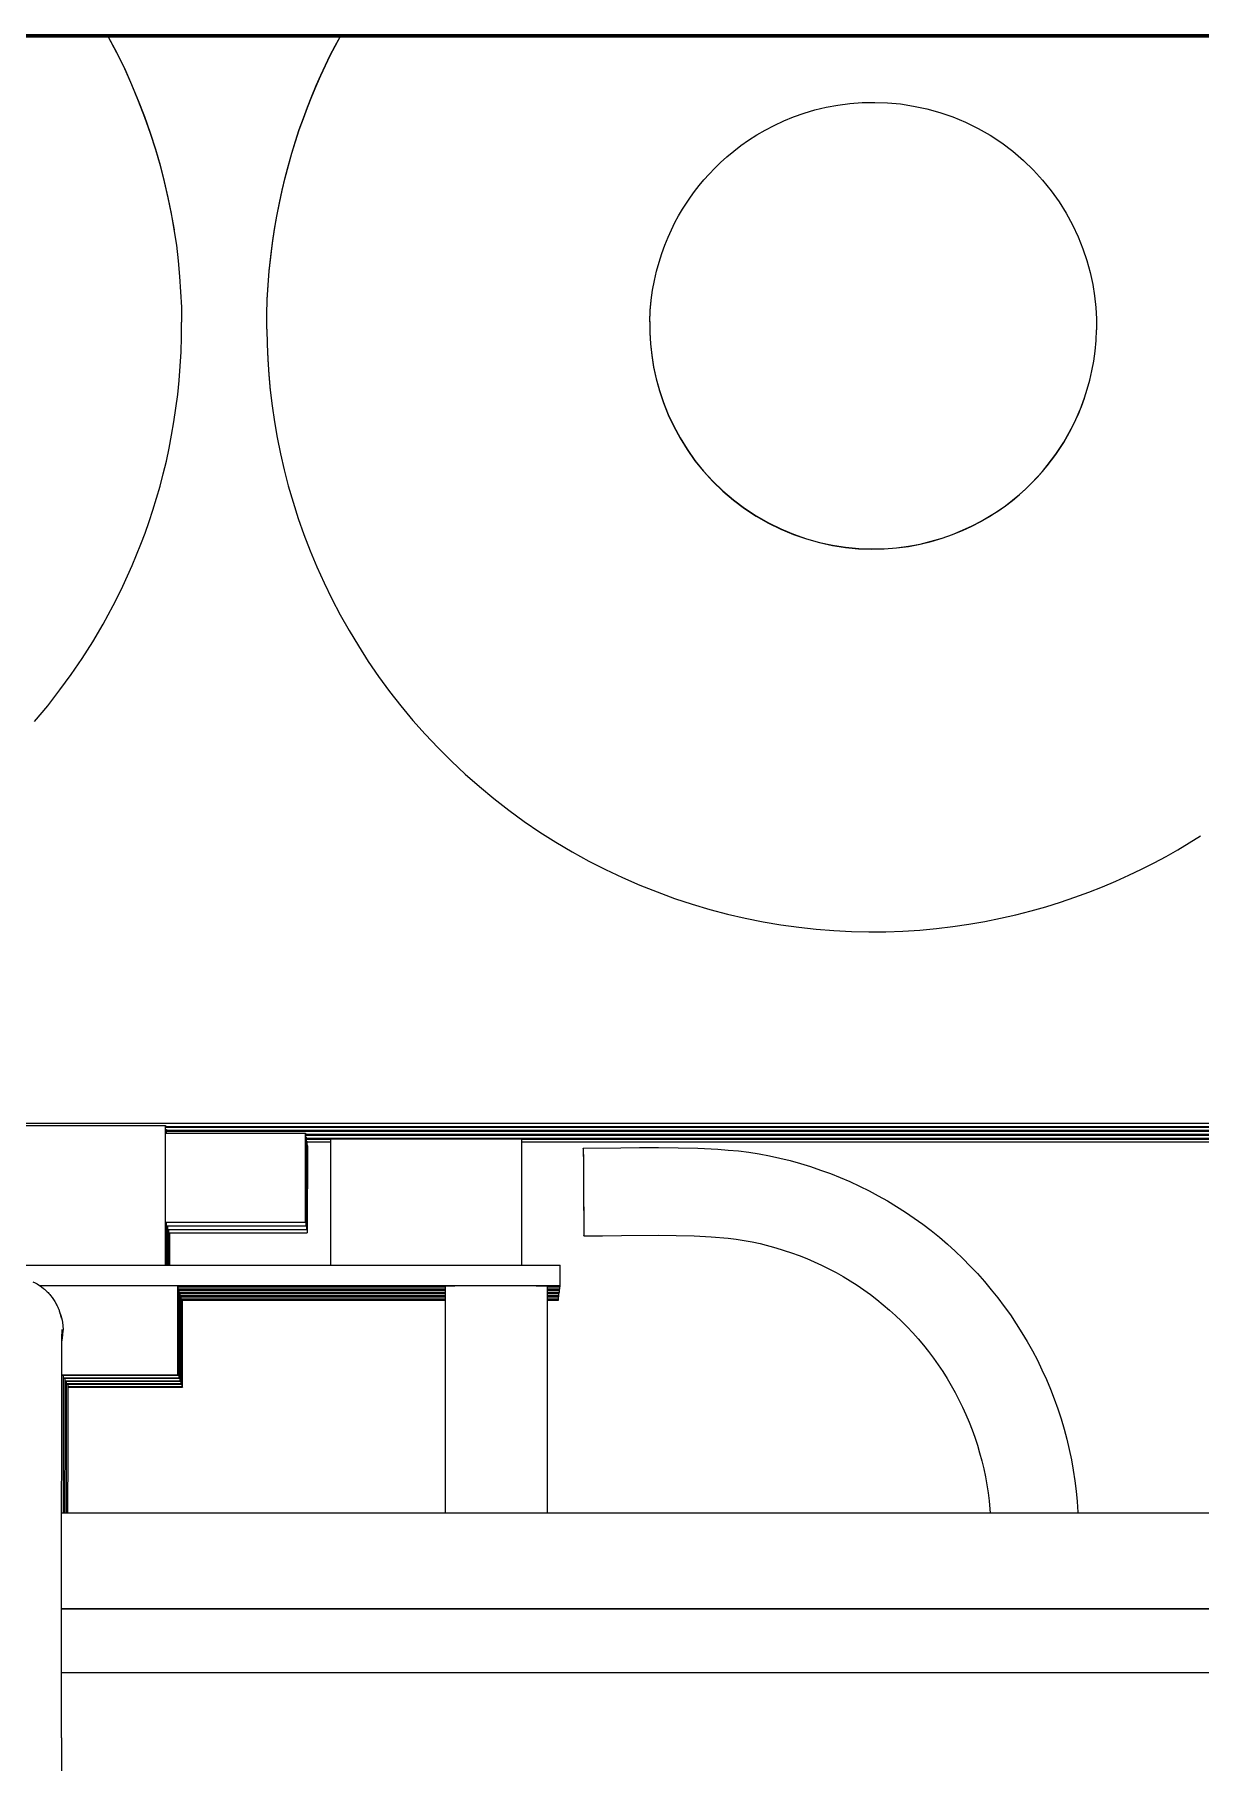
# Model space of a CAD drawing. Header units: millimetres. Extents: x -253 to 258, y -315 to 312.
# Drawn here: x -33.5 to 58.7, y 29.8 to 166.4 of the extents above; entities that cross this region are included whole.
import ezdxf

# ---------------------------------------------------------------- set-up
doc = ezdxf.new("R2010")
doc.units = ezdxf.units.MM
doc.layers.add('VISIBLE', color=7, linetype='Continuous')

msp = doc.modelspace()

# ---------------------------------------------------------------- linework, layer by layer
at = {"layer": 'VISIBLE'}
for p, q in [((-232.5, 166.39), (232.5, 166.39)), ((-212.2, 166.33), (212.2, 166.33)), ((-212.15, 166.28), (212.15, 166.28)), ((-212.07, 166.22), (212.07, 166.22)), ((-27.67, 166.22), (-27.66, 166.21)), ((-27.66, 166.22), (-27.01, 164.99)), ((-27.66, 166.21), (-27.01, 164.96)), ((-10.11, 164.75), (-9.72, 165.51)), ((-10.11, 164.72), (-9.72, 165.48)), ((-9.72, 165.48), (-9.32, 166.22)), ((-9.72, 165.51), (-9.33, 166.22)), ((-27.01, 164.99), (-26.39, 163.72)), ((-27.01, 164.96), (-26.39, 163.7)), ((-10.86, 163.17), (-10.49, 163.97)), ((-10.86, 163.14), (-10.49, 163.94)), ((-10.49, 163.97), (-10.11, 164.75)), ((-10.49, 163.94), (-10.11, 164.72)), ((-26.39, 163.72), (-25.82, 162.45)), ((-26.39, 163.7), (-25.82, 162.43)), ((-11.22, 162.35), (-10.86, 163.17)), ((-11.22, 162.32), (-10.86, 163.14)), ((-25.82, 162.45), (-25.29, 161.18)), ((-25.82, 162.43), (-25.29, 161.15)), ((-11.91, 160.65), (-11.57, 161.51)), ((-11.91, 160.63), (-11.57, 161.48)), ((-11.57, 161.51), (-11.22, 162.35)), ((-11.57, 161.48), (-11.22, 162.32)), ((-25.29, 161.18), (-24.8, 159.9)), ((-25.29, 161.15), (-24.8, 159.87)), ((-24.8, 159.9), (-24.35, 158.62)), ((-24.8, 159.87), (-24.35, 158.59)), ((-12.24, 159.77), (-11.91, 160.65)), ((-12.24, 159.75), (-11.91, 160.63)), ((25.73, 159.56), (26.51, 159.88)), ((26.51, 159.88), (27.34, 160.17)), ((27.34, 160.17), (28.19, 160.43)), ((28.19, 160.43), (29.08, 160.64)), ((29.08, 160.64), (30, 160.81)), ((30, 160.81), (30.95, 160.94)), ((30.95, 160.94), (31.93, 161.01)), ((31.93, 161.01), (32.92, 161.03)), ((32.92, 161.03), (33.93, 161)), ((33.93, 161), (34.96, 160.9)), ((34.96, 160.9), (35.99, 160.74)), ((34.96, 160.9), (35.99, 160.74)), ((35.99, 160.74), (37.03, 160.52)), ((35.99, 160.74), (37.03, 160.52)), ((37.03, 160.52), (38.06, 160.23)), ((38.06, 160.23), (39.08, 159.88)), ((39.08, 159.88), (40.09, 159.46)), ((-24.35, 158.62), (-23.94, 157.33)), ((-24.35, 158.59), (-23.94, 157.31)), ((-12.86, 157.96), (-12.56, 158.88)), ((-12.86, 157.94), (-12.56, 158.85)), ((-12.56, 158.88), (-12.24, 159.77)), ((-12.56, 158.85), (-12.24, 159.75)), ((23.59, 158.45), (24.26, 158.84)), ((24.26, 158.84), (24.98, 159.21)), ((24.98, 159.21), (25.73, 159.56)), ((40.09, 159.46), (41.08, 158.97)), ((41.08, 158.97), (42.03, 158.43)), ((-23.94, 157.33), (-23.57, 156.05)), ((-23.94, 157.31), (-23.56, 156.03)), ((-13.15, 157.02), (-12.86, 157.96)), ((-13.15, 157), (-12.86, 157.94)), ((21.24, 156.73), (21.77, 157.17)), ((21.77, 157.17), (22.34, 157.61)), ((22.34, 157.61), (22.95, 158.04)), ((22.95, 158.04), (23.59, 158.45)), ((42.03, 158.43), (42.95, 157.82)), ((42.95, 157.82), (43.83, 157.16)), ((43.83, 157.16), (44.67, 156.44)), ((-23.57, 156.05), (-23.24, 154.78)), ((-23.56, 156.03), (-23.23, 154.75)), ((-13.68, 155.09), (-13.42, 156.07)), ((-13.68, 155.07), (-13.42, 156.04)), ((-13.42, 156.07), (-13.15, 157.02)), ((-13.42, 156.04), (-13.15, 157)), ((19.83, 155.36), (20.27, 155.82)), ((20.27, 155.82), (20.74, 156.28)), ((20.74, 156.28), (21.24, 156.73)), ((44.67, 156.44), (45.46, 155.68)), ((-23.24, 154.78), (-22.94, 153.5)), ((-23.23, 154.75), (-22.94, 153.48)), ((-13.92, 154.09), (-13.68, 155.09)), ((-13.92, 154.07), (-13.68, 155.07)), ((18.68, 153.99), (19.04, 154.45)), ((19.04, 154.45), (19.42, 154.91)), ((19.42, 154.91), (19.83, 155.36)), ((45.46, 155.68), (46.19, 154.87)), ((46.19, 154.87), (46.87, 154.03)), ((46.19, 154.87), (46.87, 154.03)), ((-22.94, 153.5), (-22.69, 152.24)), ((-22.94, 153.48), (-22.68, 152.21)), ((-22.94, 153.48), (-22.68, 152.21)), ((-14.34, 152.04), (-14.14, 153.08)), ((-14.34, 152.02), (-14.14, 153.06)), ((-14.14, 153.08), (-13.92, 154.09)), ((-14.14, 153.06), (-13.92, 154.07)), ((17.73, 152.59), (18.04, 153.07)), ((18.04, 153.07), (18.35, 153.54)), ((18.35, 153.54), (18.68, 153.99)), ((46.87, 154.03), (47.49, 153.16)), ((47.49, 153.16), (48.05, 152.26)), ((-22.69, 152.24), (-22.47, 150.98)), ((-22.68, 152.21), (-22.46, 150.96)), ((-14.53, 150.99), (-14.34, 152.04)), ((-14.52, 150.97), (-14.34, 152.02)), ((17.13, 151.53), (17.42, 152.07)), ((17.42, 152.07), (17.73, 152.59)), ((48.05, 152.26), (48.55, 151.34)), ((-22.47, 150.98), (-22.28, 149.73)), ((-14.69, 149.92), (-14.53, 150.99)), ((-14.68, 149.89), (-14.52, 150.97)), ((16.32, 149.74), (16.58, 150.37)), ((16.58, 150.37), (16.85, 150.96)), ((16.85, 150.96), (17.13, 151.53)), ((48.55, 151.34), (48.99, 150.41)), ((48.99, 150.41), (49.37, 149.46)), ((-22.28, 149.73), (-22.13, 148.49)), ((-14.82, 148.83), (-14.69, 149.92)), ((-14.82, 148.8), (-14.68, 149.89)), ((15.87, 148.4), (16.08, 149.09)), ((16.08, 149.09), (16.32, 149.74)), ((49.37, 149.46), (49.68, 148.52)), ((-22.13, 148.49), (-22.02, 147.26)), ((-15.03, 146.59), (-14.94, 147.72)), ((-15.02, 146.57), (-14.94, 147.69)), ((-14.94, 147.72), (-14.82, 148.83)), ((-14.94, 147.69), (-14.82, 148.8)), ((15.5, 146.95), (15.67, 147.69)), ((15.67, 147.69), (15.87, 148.4)), ((49.68, 148.52), (49.94, 147.58)), ((49.94, 147.58), (50.15, 146.64)), ((-22.02, 147.26), (-21.94, 146.04)), ((-15.09, 145.45), (-15.03, 146.59)), ((-15.09, 145.42), (-15.02, 146.57)), ((15.25, 145.38), (15.36, 146.18)), ((15.36, 146.18), (15.5, 146.95)), ((50.15, 146.64), (50.29, 145.72)), ((-21.94, 146.04), (-21.88, 144.83)), ((-21.88, 144.83), (-21.86, 143.64)), ((-15.13, 144.29), (-15.09, 145.45)), ((-15.12, 144.26), (-15.09, 145.42)), ((15.17, 144.56), (15.25, 145.38)), ((15.17, 144.54), (15.25, 145.36)), ((15.25, 145.36), (15.25, 145.38)), ((50.29, 145.72), (50.39, 144.81)), ((50.39, 144.81), (50.44, 143.91)), ((-21.87, 142.47), (-21.86, 143.64)), ((-15.13, 143.11), (-15.13, 144.29)), ((-15.13, 143.09), (-15.12, 144.26)), ((15.14, 143.71), (15.17, 144.56)), ((15.14, 143.69), (15.17, 144.54)), ((15.14, 143.71), (15.14, 142.84)), ((15.14, 143.69), (15.14, 142.82)), ((50.44, 143.91), (50.45, 143.04)), ((-21.91, 141.31), (-21.87, 142.47)), ((-15.13, 143.11), (-15.11, 141.92)), ((-15.13, 143.09), (-15.11, 141.9)), ((15.14, 142.84), (15.19, 141.95)), ((15.14, 142.82), (15.19, 141.93)), ((50.34, 141.37), (50.41, 142.19)), ((50.41, 142.19), (50.45, 143.04)), ((-21.97, 140.16), (-21.91, 141.31)), ((-15.11, 141.92), (-15.06, 140.72)), ((-15.11, 141.9), (-15.06, 140.69)), ((-15.06, 140.72), (-14.98, 139.5)), ((15.19, 141.95), (15.29, 141.04)), ((15.19, 141.93), (15.29, 141.02)), ((15.29, 141.04), (15.44, 140.11)), ((15.29, 141.02), (15.44, 140.09)), ((50.23, 140.57), (50.34, 141.37)), ((-22.06, 139.04), (-21.97, 140.16)), ((-15.06, 140.69), (-14.98, 139.48)), ((-14.98, 139.5), (-14.86, 138.27)), ((-14.98, 139.48), (-14.86, 138.26)), ((15.44, 140.11), (15.64, 139.18)), ((15.44, 140.09), (15.64, 139.16)), ((49.91, 139.06), (50.08, 139.8)), ((50.08, 139.8), (50.23, 140.57)), ((-22.17, 137.93), (-22.06, 139.04)), ((-14.86, 138.27), (-14.71, 137.03)), ((15.64, 139.18), (15.9, 138.24)), ((15.64, 139.16), (15.9, 138.21)), ((15.9, 138.24), (16.22, 137.29)), ((15.9, 138.21), (16.21, 137.27)), ((49.5, 137.67), (49.72, 138.35)), ((49.72, 138.35), (49.91, 139.06)), ((-22.47, 135.77), (-22.31, 136.84)), ((-22.31, 136.84), (-22.17, 137.93)), ((-14.71, 137.03), (-14.53, 135.78)), ((16.21, 137.27), (16.59, 136.33)), ((16.22, 137.29), (16.59, 136.35)), ((49, 136.37), (49.26, 136.99)), ((49.01, 136.39), (49.26, 137.01)), ((49.26, 137.01), (49.5, 137.67)), ((49.26, 136.99), (49.49, 137.65)), ((49.49, 137.65), (49.5, 137.67)), ((-22.65, 134.71), (-22.47, 135.77)), ((-14.53, 135.78), (-14.31, 134.52)), ((16.59, 136.35), (17.03, 135.42)), ((16.59, 136.33), (17.03, 135.4)), ((17.03, 135.42), (17.53, 134.5)), ((17.03, 135.4), (17.53, 134.48)), ((48.45, 135.22), (48.74, 135.79)), ((48.45, 135.2), (48.73, 135.77)), ((48.73, 135.77), (49, 136.37)), ((48.74, 135.79), (49.01, 136.39)), ((-22.85, 133.68), (-22.65, 134.71)), ((-14.31, 134.52), (-14.05, 133.25)), ((-14.31, 134.52), (-14.05, 133.25)), ((17.53, 134.5), (18.09, 133.6)), ((17.53, 134.48), (18.09, 133.58)), ((47.54, 133.66), (47.85, 134.15)), ((47.55, 133.68), (47.86, 134.17)), ((47.85, 134.15), (48.15, 134.66)), ((47.86, 134.17), (48.16, 134.68)), ((48.15, 134.66), (48.45, 135.2)), ((48.16, 134.68), (48.45, 135.22)), ((-23.31, 131.67), (-23.07, 132.66)), ((-23.07, 132.66), (-22.85, 133.68)), ((-14.05, 133.25), (-13.76, 131.98)), ((18.09, 133.6), (18.71, 132.72)), ((18.09, 133.58), (18.71, 132.7)), ((18.71, 132.72), (19.39, 131.88)), ((18.71, 132.7), (19.39, 131.86)), ((46.54, 132.29), (46.9, 132.74)), ((46.55, 132.31), (46.9, 132.76)), ((46.9, 132.76), (47.23, 133.22)), ((46.9, 132.74), (47.23, 133.2)), ((47.23, 133.22), (47.55, 133.68)), ((47.23, 133.2), (47.54, 133.66)), ((-23.57, 130.69), (-23.31, 131.67)), ((-13.76, 131.98), (-13.43, 130.7)), ((-13.76, 131.98), (-13.43, 130.7)), ((19.39, 131.88), (20.12, 131.08)), ((19.39, 131.86), (20.12, 131.06)), ((45.31, 130.91), (45.75, 131.37)), ((45.32, 130.93), (45.76, 131.39)), ((45.75, 131.37), (46.16, 131.83)), ((45.76, 131.39), (46.17, 131.85)), ((46.16, 131.83), (46.54, 132.29)), ((46.17, 131.85), (46.55, 132.31)), ((-23.84, 129.73), (-23.57, 130.69)), ((-13.43, 130.7), (-13.06, 129.42)), ((20.12, 131.08), (20.91, 130.31)), ((20.12, 131.06), (20.91, 130.29)), ((20.91, 130.31), (21.75, 129.6)), ((20.91, 130.29), (21.75, 129.58)), ((43.8, 129.56), (44.34, 130.01)), ((43.81, 129.58), (44.35, 130.02)), ((44.34, 130.01), (44.84, 130.46)), ((44.35, 130.02), (44.85, 130.48)), ((44.84, 130.46), (45.31, 130.91)), ((44.85, 130.48), (45.32, 130.93)), ((-24.44, 127.88), (-24.13, 128.8)), ((-24.13, 128.8), (-23.84, 129.73)), ((-13.06, 129.42), (-12.65, 128.14)), ((-13.06, 129.42), (-12.65, 128.14)), ((21.75, 129.6), (22.63, 128.94)), ((21.75, 129.58), (22.63, 128.92)), ((22.63, 128.94), (23.55, 128.33)), ((22.63, 128.92), (23.55, 128.31)), ((41.99, 128.29), (42.63, 128.7)), ((42, 128.31), (42.64, 128.72)), ((42.63, 128.7), (43.24, 129.12)), ((42.64, 128.72), (43.24, 129.14)), ((43.24, 129.14), (43.81, 129.58)), ((43.24, 129.12), (43.8, 129.56)), ((-24.75, 126.98), (-24.44, 127.88)), ((-12.65, 128.14), (-12.2, 126.86)), ((-12.65, 128.14), (-12.2, 126.86)), ((23.55, 128.33), (24.51, 127.78)), ((23.55, 128.31), (24.51, 127.76)), ((24.51, 127.78), (25.49, 127.3)), ((24.51, 127.76), (25.49, 127.28)), ((25.49, 127.3), (26.5, 126.88)), ((25.49, 127.28), (26.5, 126.86)), ((39.07, 126.87), (39.86, 127.2)), ((39.07, 126.86), (39.85, 127.18)), ((39.85, 127.18), (40.6, 127.52)), ((39.86, 127.2), (40.61, 127.54)), ((40.6, 127.52), (41.31, 127.9)), ((40.61, 127.54), (41.32, 127.92)), ((41.31, 127.9), (41.99, 128.29)), ((41.32, 127.92), (42, 128.31)), ((-25.42, 125.25), (-25.08, 126.1)), ((-25.08, 126.1), (-24.75, 126.98)), ((-12.2, 126.86), (-11.71, 125.58)), ((-12.2, 126.86), (-11.71, 125.58)), ((26.5, 126.88), (27.52, 126.53)), ((26.5, 126.86), (27.52, 126.51)), ((27.52, 126.53), (28.55, 126.24)), ((27.52, 126.51), (28.55, 126.22)), ((28.55, 126.24), (29.59, 126.01)), ((28.55, 126.22), (29.59, 125.99)), ((29.59, 126.01), (30.62, 125.85)), ((29.59, 125.99), (30.62, 125.83)), ((30.62, 125.85), (31.65, 125.76)), ((30.62, 125.83), (31.64, 125.74)), ((31.64, 125.74), (32.66, 125.7)), ((31.65, 125.76), (32.66, 125.72)), ((32.66, 125.72), (33.66, 125.74)), ((32.66, 125.7), (33.65, 125.72)), ((33.65, 125.72), (34.63, 125.8)), ((33.66, 125.74), (34.63, 125.82)), ((34.63, 125.82), (35.58, 125.94)), ((34.63, 125.8), (35.58, 125.92)), ((35.58, 125.94), (36.5, 126.11)), ((35.58, 125.92), (36.5, 126.1)), ((36.5, 126.11), (37.39, 126.33)), ((36.5, 126.1), (37.39, 126.31)), ((37.39, 126.33), (38.25, 126.58)), ((37.39, 126.31), (38.24, 126.57)), ((38.24, 126.57), (39.07, 126.86)), ((38.25, 126.58), (39.07, 126.87)), ((-26.14, 123.59), (-25.78, 124.41)), ((-25.78, 124.41), (-25.42, 125.25)), ((-11.71, 125.58), (-11.17, 124.3)), ((-26.51, 122.79), (-26.14, 123.59)), ((-11.17, 124.3), (-10.6, 123.03)), ((-10.6, 123.03), (-9.99, 121.77)), ((-27.28, 121.25), (-26.89, 122.01)), ((-26.89, 122.01), (-26.51, 122.79)), ((-9.99, 121.77), (-9.33, 120.52)), ((-28.07, 119.78), (-27.28, 121.25)), ((-9.33, 120.52), (-8.63, 119.27)), ((-28.89, 118.38), (-28.07, 119.78)), ((-8.63, 119.27), (-7.89, 118.05)), ((-29.73, 117.06), (-28.89, 118.38)), ((-7.89, 118.05), (-7.11, 116.83)), ((-30.59, 115.8), (-29.73, 117.06)), ((-7.11, 116.83), (-6.29, 115.64)), ((-31.49, 114.57), (-30.59, 115.8)), ((-6.29, 115.64), (-5.43, 114.46)), ((-32.45, 113.33), (-31.49, 114.57)), ((-5.43, 114.46), (-4.53, 113.31)), ((-33.49, 112.09), (-32.45, 113.33)), ((-4.53, 113.31), (-3.59, 112.17)), ((-3.59, 112.17), (-2.61, 111.07)), ((-2.61, 111.07), (-1.59, 109.99)), ((-1.59, 109.99), (-0.54, 108.94)), ((-0.54, 108.94), (0.55, 107.92)), ((0.55, 107.92), (1.67, 106.93)), ((1.67, 106.93), (2.82, 105.98)), ((2.82, 105.98), (4, 105.06)), ((4, 105.06), (5.21, 104.18)), ((5.21, 104.18), (6.45, 103.34)), ((6.45, 103.34), (7.72, 102.53)), ((7.72, 102.53), (9, 101.77)), ((56.87, 101.94), (57.78, 102.48)), ((57.78, 102.48), (58.66, 103.03)), ((9, 101.77), (10.31, 101.05)), ((54.99, 100.9), (55.94, 101.41)), ((55.94, 101.41), (56.87, 101.94)), ((10.31, 101.05), (11.64, 100.37)), ((11.64, 100.37), (12.98, 99.74)), ((12.98, 99.74), (14.34, 99.14)), ((12.98, 99.74), (14.34, 99.14)), ((51.97, 99.45), (53, 99.92)), ((53, 99.92), (54.01, 100.4)), ((54.01, 100.4), (54.99, 100.9)), ((14.34, 99.14), (15.71, 98.6)), ((15.71, 98.6), (17.09, 98.09)), ((48.73, 98.18), (49.84, 98.58)), ((49.84, 98.58), (50.92, 99.01)), ((50.92, 99.01), (51.97, 99.45)), ((17.09, 98.09), (18.49, 97.64)), ((18.49, 97.64), (19.88, 97.22)), ((19.88, 97.22), (21.29, 96.85)), ((44.08, 96.8), (45.28, 97.11)), ((45.28, 97.11), (46.45, 97.44)), ((46.45, 97.44), (47.6, 97.8)), ((47.6, 97.8), (48.73, 98.18)), ((21.29, 96.85), (22.69, 96.53)), ((22.69, 96.53), (24.1, 96.25)), ((24.1, 96.25), (25.5, 96.01)), ((25.5, 96.01), (26.91, 95.81)), ((26.91, 95.81), (28.3, 95.66)), ((26.91, 95.81), (28.3, 95.66)), ((28.3, 95.66), (29.69, 95.55)), ((28.3, 95.66), (29.69, 95.55)), ((36.47, 95.59), (37.79, 95.71)), ((37.79, 95.71), (39.09, 95.87)), ((37.79, 95.71), (39.09, 95.87)), ((39.09, 95.87), (40.36, 96.05)), ((40.36, 96.05), (41.62, 96.27)), ((40.36, 96.05), (41.62, 96.27)), ((41.62, 96.27), (42.86, 96.52)), ((42.86, 96.52), (44.08, 96.8)), ((29.69, 95.55), (31.07, 95.48)), ((31.07, 95.48), (32.44, 95.45)), ((31.07, 95.48), (32.44, 95.45)), ((32.44, 95.45), (33.8, 95.46)), ((33.8, 95.46), (35.14, 95.51)), ((35.14, 95.51), (36.47, 95.59)), ((-121.08, 80.32), (193.73, 80.32)), ((-112.74, 80.13), (-23.15, 80.13)), ((-23.15, 69.09), (-23.15, 80.13)), ((-23.15, 80.13), (-23.14, 80.09)), ((-23.14, 69.09), (-23.14, 80.09)), ((-23.14, 80.07), (173.01, 80.07)), ((-23.14, 80), (173.01, 80)), ((-23.14, 79.81), (-23.06, 79.81)), ((-23.14, 79.53), (-20.76, 79.53)), ((-23.06, 79.53), (-23.06, 79.81)), ((-23.06, 79.81), (-23.05, 79.78)), ((-23.05, 79.53), (-23.05, 79.78)), ((-23.05, 79.76), (172.34, 79.76)), ((-23.05, 79.69), (172.34, 79.69)), ((-20.76, 79.53), (-12.07, 79.53)), ((-12.07, 79.53), (-12.07, 79.51)), ((-12.07, 79.51), (-12.07, 79.53)), ((-12.07, 79.51), (-12.06, 79.46)), ((-12.07, 79.47), (-12.07, 79.51)), ((-12.07, 79.38), (-12.07, 79.47)), ((-12.07, 79.27), (-12.07, 79.38)), ((-12.07, 79.12), (-12.07, 79.27)), ((-12.06, 79.46), (-12.06, 79.37)), ((-12.06, 79.45), (171.67, 79.45)), ((-12.06, 79.38), (171.67, 79.38)), ((-12.06, 79.37), (-12.06, 79.26)), ((-12.06, 79.26), (-12.06, 79.11)), ((-12.07, 78.94), (-12.07, 79.12)), ((-12.07, 78.74), (-12.07, 78.94)), ((-12.07, 78.51), (-12.07, 78.74)), ((-12.07, 78.25), (-12.07, 78.51)), ((-12.07, 77.98), (-12.07, 78.25)), ((-12.07, 77.68), (-12.07, 77.98)), ((-12.06, 79.22), (-12.02, 79.22)), ((-12.06, 79.11), (-12.06, 78.93)), ((-12.06, 78.93), (-12.06, 78.72)), ((-12.06, 78.72), (-12.06, 78.49)), ((-12.06, 78.49), (-12.06, 78.23)), ((-12.06, 78.23), (-12.06, 77.95)), ((-12.06, 77.95), (-12.06, 77.66)), ((-12.02, 79.22), (-12.02, 79.2)), ((-12.02, 79.2), (-12.02, 79.22)), ((-12.02, 79.2), (-12.02, 79.15)), ((-12.02, 79.16), (-12.02, 79.2)), ((-12.02, 79.07), (-12.02, 79.16)), ((-12.02, 79.15), (-12.02, 79.07)), ((-12.02, 79.14), (171.01, 79.14)), ((-12.02, 79.07), (-12.02, 78.95)), ((-12.02, 78.96), (-12.02, 79.07)), ((-12.02, 79.07), (-10.06, 79.07)), ((-12.02, 78.81), (-12.02, 78.96)), ((-12.02, 78.95), (-12.02, 78.8)), ((-12.02, 78.91), (-11.97, 78.91)), ((-12.02, 78.64), (-12.02, 78.81)), ((-12.02, 78.8), (-12.02, 78.62)), ((-12.02, 78.43), (-12.02, 78.64)), ((-12.02, 78.62), (-12.02, 78.42)), ((-12.02, 78.2), (-12.02, 78.43)), ((-12.02, 78.42), (-12.02, 78.18)), ((-12.02, 77.95), (-12.02, 78.2)), ((-12.02, 78.18), (-12.02, 77.93)), ((-12.02, 77.67), (-12.02, 77.95)), ((-12.02, 77.93), (-12.02, 77.65)), ((-11.97, 78.91), (-11.97, 78.89)), ((-11.97, 78.9), (-11.97, 78.91)), ((-11.97, 78.85), (-11.97, 78.9)), ((-11.97, 78.89), (-11.97, 78.84)), ((-11.97, 78.77), (-11.97, 78.85)), ((-11.97, 78.84), (-11.97, 78.76)), ((-11.97, 78.84), (-10.06, 78.84)), ((-11.97, 78.65), (-11.97, 78.77)), ((-11.97, 78.76), (-11.97, 78.64)), ((-11.97, 78.51), (-11.97, 78.65)), ((-11.97, 78.64), (-11.97, 78.49)), ((-11.97, 78.61), (-11.93, 78.61)), ((-11.97, 78.33), (-11.97, 78.51)), ((-11.97, 78.49), (-11.97, 78.32)), ((-11.97, 78.13), (-11.97, 78.33)), ((-11.97, 78.32), (-11.97, 78.11)), ((-11.97, 77.9), (-11.97, 78.13)), ((-11.97, 78.11), (-11.97, 77.88)), ((-11.97, 77.65), (-11.97, 77.9)), ((-11.97, 77.88), (-11.97, 77.63)), ((-11.93, 78.61), (-11.93, 78.59)), ((-11.93, 78.59), (-11.93, 78.61)), ((-11.93, 78.59), (-11.92, 78.54)), ((-11.93, 78.54), (-11.93, 78.59)), ((-11.93, 78.46), (-11.93, 78.54)), ((-11.93, 78.35), (-11.93, 78.46)), ((-11.93, 78.2), (-11.93, 78.35)), ((-11.93, 78.03), (-11.93, 78.2)), ((-11.93, 77.83), (-11.93, 78.03)), ((-11.92, 78.54), (-11.92, 78.45)), ((-11.92, 78.45), (-11.92, 78.34)), ((-11.92, 78.34), (-11.92, 78.19)), ((-11.92, 78.19), (-11.92, 78.01)), ((-11.92, 78.01), (-11.92, 77.81)), ((-10.06, 69.09), (-10.06, 79.08)), ((-10.06, 79.08), (5.03, 79.08)), ((5.03, 69.09), (5.03, 79.08)), ((5.03, 79.07), (171.01, 79.07)), ((5.03, 78.84), (170.35, 78.84)), ((9.88, 78.35), (12.84, 78.37)), ((9.88, 78.33), (9.88, 78.35)), ((9.88, 78.35), (9.88, 78.34)), ((9.88, 78.34), (9.88, 78.29)), ((9.88, 78.33), (9.88, 78.28)), ((9.88, 78.29), (9.88, 78.21)), ((9.88, 78.28), (9.88, 78.2)), ((9.88, 78.21), (9.88, 78.09)), ((9.88, 78.2), (9.88, 78.08)), ((9.88, 78.09), (9.88, 77.95)), ((9.88, 78.08), (9.88, 77.94)), ((9.88, 77.95), (9.89, 77.77)), ((9.88, 77.94), (9.88, 77.76)), ((12.84, 78.37), (14.33, 78.39)), ((14.33, 78.39), (15.84, 78.39)), ((15.84, 78.39), (17.37, 78.38)), ((17.37, 78.38), (18.93, 78.34)), ((18.93, 78.34), (20.52, 78.26)), ((20.52, 78.26), (21.33, 78.2)), ((21.33, 78.2), (22.14, 78.13)), ((22.14, 78.13), (22.96, 78.03)), ((22.96, 78.03), (23.78, 77.9)), ((23.78, 77.9), (24.61, 77.74)), ((-12.07, 77.37), (-12.07, 77.68)), ((-12.07, 77.05), (-12.07, 77.37)), ((-12.07, 76.71), (-12.07, 77.05)), ((-12.07, 76.37), (-12.07, 76.71)), ((-12.06, 77.66), (-12.06, 77.35)), ((-12.06, 77.35), (-12.06, 77.02)), ((-12.06, 77.02), (-12.06, 76.68)), ((-12.06, 76.68), (-12.06, 76.34)), ((-12.02, 77.38), (-12.02, 77.67)), ((-12.02, 77.65), (-12.02, 77.36)), ((-12.02, 77.07), (-12.02, 77.38)), ((-12.02, 77.36), (-12.02, 77.04)), ((-12.02, 76.75), (-12.02, 77.07)), ((-12.02, 77.04), (-12.02, 76.72)), ((-12.02, 76.41), (-12.02, 76.75)), ((-12.02, 76.72), (-12.02, 76.39)), ((-11.97, 77.37), (-11.97, 77.65)), ((-11.97, 77.63), (-11.97, 77.35)), ((-11.97, 77.08), (-11.97, 77.37)), ((-11.97, 77.35), (-11.97, 77.06)), ((-11.97, 76.77), (-11.97, 77.08)), ((-11.97, 77.06), (-11.97, 76.74)), ((-11.97, 76.45), (-11.97, 76.77)), ((-11.97, 76.74), (-11.97, 76.42)), ((-11.93, 77.6), (-11.93, 77.83)), ((-11.93, 77.35), (-11.93, 77.6)), ((-11.93, 77.07), (-11.93, 77.35)), ((-11.93, 76.78), (-11.93, 77.07)), ((-11.93, 76.47), (-11.93, 76.78)), ((-11.92, 77.81), (-11.92, 77.58)), ((-11.92, 77.58), (-11.92, 77.33)), ((-11.92, 77.33), (-11.92, 77.05)), ((-11.92, 77.05), (-11.92, 76.76)), ((-11.92, 77.05), (-11.92, 76.76)), ((-11.92, 76.76), (-11.92, 76.45)), ((9.88, 77.76), (9.89, 77.56)), ((9.89, 77.77), (9.89, 77.57)), ((9.89, 77.57), (9.89, 77.35)), ((9.89, 77.56), (9.89, 77.33)), ((9.89, 77.35), (9.89, 77.09)), ((9.89, 77.33), (9.89, 77.07)), ((9.89, 77.09), (9.89, 76.82)), ((9.89, 77.07), (9.89, 76.8)), ((9.89, 76.82), (9.9, 76.53)), ((9.89, 76.8), (9.89, 76.51)), ((9.89, 76.51), (9.89, 76.2)), ((9.9, 76.53), (9.9, 76.22)), ((24.61, 77.74), (25.43, 77.56)), ((25.43, 77.56), (26.24, 77.36)), ((26.24, 77.36), (27.05, 77.14)), ((27.05, 77.14), (27.85, 76.89)), ((27.85, 76.89), (28.64, 76.62)), ((28.64, 76.62), (29.42, 76.34)), ((-12.07, 76.02), (-12.07, 76.37)), ((-12.07, 76.02), (-12.07, 75.68)), ((-12.07, 75.68), (-12.07, 75.34)), ((-12.07, 75.34), (-12.07, 75)), ((-12.06, 76.34), (-12.06, 76)), ((-12.06, 75.65), (-12.06, 76)), ((-12.06, 75.31), (-12.06, 75.65)), ((-12.06, 74.98), (-12.06, 75.31)), ((-12.02, 76.07), (-12.02, 76.41)), ((-12.02, 76.39), (-12.02, 76.05)), ((-12.02, 75.73), (-12.02, 76.07)), ((-12.02, 76.05), (-12.02, 75.7)), ((-12.02, 75.73), (-12.02, 75.38)), ((-12.02, 75.36), (-12.02, 75.7)), ((-12.02, 75.38), (-12.02, 75.04)), ((-12.02, 75.02), (-12.02, 75.36)), ((-11.97, 76.12), (-11.97, 76.45)), ((-11.97, 76.42), (-11.97, 76.09)), ((-11.97, 75.78), (-11.97, 76.12)), ((-11.97, 76.09), (-11.97, 75.75)), ((-11.97, 75.43), (-11.97, 75.78)), ((-11.97, 75.75), (-11.97, 75.41)), ((-11.97, 75.43), (-11.97, 75.09)), ((-11.97, 75.07), (-11.97, 75.41)), ((-11.93, 76.15), (-11.93, 76.47)), ((-11.93, 75.82), (-11.93, 76.15)), ((-11.93, 75.48), (-11.93, 75.82)), ((-11.93, 75.14), (-11.93, 75.48)), ((-11.93, 75.14), (-11.93, 74.8)), ((-11.92, 76.45), (-11.92, 76.13)), ((-11.92, 76.13), (-11.92, 75.8)), ((-11.92, 75.8), (-11.92, 75.46)), ((-11.92, 75.46), (-11.92, 75.12)), ((9.89, 76.2), (9.9, 75.88)), ((9.9, 76.22), (9.9, 75.9)), ((9.9, 75.9), (9.9, 75.57)), ((9.9, 75.88), (9.9, 75.55)), ((9.9, 75.57), (9.9, 75.24)), ((9.9, 75.55), (9.9, 75.21)), ((9.9, 75.24), (9.91, 74.9)), ((9.9, 75.21), (9.9, 74.87)), ((29.42, 76.34), (30.19, 76.03)), ((30.19, 76.03), (30.96, 75.7)), ((30.96, 75.7), (31.72, 75.35)), ((31.72, 75.35), (32.47, 74.98)), ((-12.07, 75), (-12.07, 74.68)), ((-12.07, 74.68), (-12.07, 74.36)), ((-12.07, 74.36), (-12.07, 74.07)), ((-12.07, 74.07), (-12.07, 73.79)), ((-12.07, 73.79), (-12.07, 73.53)), ((-12.06, 74.65), (-12.06, 74.98)), ((-12.06, 74.34), (-12.06, 74.65)), ((-12.06, 74.05), (-12.06, 74.34)), ((-12.06, 73.77), (-12.06, 74.05)), ((-12.06, 73.51), (-12.06, 73.77)), ((-12.02, 75.04), (-12.02, 74.71)), ((-12.02, 74.68), (-12.02, 75.02)), ((-12.02, 74.71), (-12.02, 74.39)), ((-12.02, 74.36), (-12.02, 74.68)), ((-12.02, 74.39), (-12.02, 74.07)), ((-12.02, 74.05), (-12.02, 74.36)), ((-12.02, 74.07), (-12.02, 73.78)), ((-12.02, 73.76), (-12.02, 74.05)), ((-12.02, 73.78), (-12.02, 73.5)), ((-11.97, 75.09), (-11.97, 74.75)), ((-11.97, 74.73), (-11.97, 75.07)), ((-11.97, 74.75), (-11.97, 74.42)), ((-11.97, 74.4), (-11.97, 74.73)), ((-11.97, 74.42), (-11.97, 74.1)), ((-11.97, 74.07), (-11.97, 74.4)), ((-11.97, 74.1), (-11.97, 73.79)), ((-11.97, 73.76), (-11.97, 74.07)), ((-11.97, 73.79), (-11.97, 73.49)), ((-11.93, 74.8), (-11.93, 74.46)), ((-11.93, 74.46), (-11.93, 74.13)), ((-11.93, 74.13), (-11.93, 73.81)), ((-11.93, 73.81), (-11.93, 73.5)), ((-11.92, 74.78), (-11.92, 75.12)), ((-11.92, 74.44), (-11.92, 74.78)), ((-11.92, 74.11), (-11.92, 74.44)), ((-11.92, 73.79), (-11.92, 74.11)), ((-11.92, 73.48), (-11.92, 73.79)), ((9.9, 74.87), (9.91, 74.53)), ((9.91, 74.9), (9.91, 74.56)), ((9.91, 74.56), (9.91, 74.22)), ((9.91, 74.53), (9.91, 74.2)), ((9.91, 74.22), (9.91, 73.89)), ((9.91, 74.2), (9.91, 73.87)), ((9.91, 73.89), (9.92, 73.57)), ((9.91, 73.87), (9.91, 73.55)), ((32.47, 74.98), (33.2, 74.59)), ((33.2, 74.59), (33.93, 74.18)), ((33.93, 74.18), (34.64, 73.74)), ((-23.14, 72.49), (-20.76, 72.49)), ((-23.06, 69.09), (-23.06, 72.49)), ((-23.05, 69.09), (-23.05, 72.49)), ((-20.76, 72.49), (-12.07, 72.49)), ((-12.07, 73.53), (-12.07, 73.3)), ((-12.07, 73.3), (-12.07, 73.09)), ((-12.07, 73.09), (-12.07, 72.91)), ((-12.07, 72.91), (-12.07, 72.76)), ((-12.07, 72.76), (-12.07, 72.65)), ((-12.07, 72.65), (-12.07, 72.56)), ((-12.07, 72.56), (-12.07, 72.51)), ((-12.07, 72.51), (-12.06, 72.56)), ((-12.07, 72.51), (-12.07, 72.49)), ((-12.07, 72.49), (-12.07, 72.51)), ((-12.06, 73.28), (-12.06, 73.51)), ((-12.06, 73.08), (-12.06, 73.28)), ((-12.06, 72.9), (-12.06, 73.08)), ((-12.06, 72.76), (-12.06, 72.9)), ((-12.06, 72.64), (-12.06, 72.76)), ((-12.06, 72.56), (-12.06, 72.64)), ((-12.02, 73.48), (-12.02, 73.76)), ((-12.02, 73.5), (-12.02, 73.25)), ((-12.02, 73.23), (-12.02, 73.48)), ((-12.02, 73.25), (-12.02, 73.01)), ((-12.02, 73), (-12.02, 73.23)), ((-12.02, 73.01), (-12.02, 72.81)), ((-12.02, 72.79), (-12.02, 73)), ((-12.02, 72.81), (-12.02, 72.63)), ((-12.02, 72.62), (-12.02, 72.79)), ((-12.02, 72.63), (-12.02, 72.48)), ((-12.02, 72.47), (-12.02, 72.62)), ((-12.02, 72.48), (-12.02, 72.36)), ((-12.02, 72.36), (-12.02, 72.47)), ((-11.97, 73.47), (-11.97, 73.76)), ((-11.97, 73.49), (-11.97, 73.22)), ((-11.97, 73.2), (-11.97, 73.47)), ((-11.97, 73.22), (-11.97, 72.96)), ((-11.97, 72.94), (-11.97, 73.2)), ((-11.97, 72.96), (-11.97, 72.73)), ((-11.97, 72.71), (-11.97, 72.94)), ((-11.97, 72.73), (-11.97, 72.53)), ((-11.97, 72.51), (-11.97, 72.71)), ((-11.97, 72.53), (-11.97, 72.35)), ((-11.97, 72.34), (-11.97, 72.51)), ((-11.93, 73.5), (-11.93, 73.21)), ((-11.93, 73.21), (-11.93, 72.93)), ((-11.93, 72.93), (-11.93, 72.68)), ((-11.93, 72.68), (-11.93, 72.45)), ((-11.93, 72.45), (-11.93, 72.24)), ((-11.92, 73.19), (-11.92, 73.48)), ((-11.92, 72.91), (-11.92, 73.19)), ((-11.92, 72.66), (-11.92, 72.91)), ((-11.92, 72.43), (-11.92, 72.66)), ((-11.92, 72.23), (-11.92, 72.43)), ((9.91, 73.55), (9.92, 73.24)), ((9.92, 73.57), (9.92, 73.26)), ((9.92, 73.26), (9.92, 72.97)), ((9.92, 73.24), (9.92, 72.95)), ((9.92, 72.97), (9.92, 72.7)), ((9.92, 72.95), (9.92, 72.68)), ((9.92, 72.7), (9.92, 72.44)), ((9.92, 72.68), (9.92, 72.42)), ((9.92, 72.44), (9.93, 72.21)), ((9.92, 72.42), (9.92, 72.2)), ((34.64, 73.74), (35.35, 73.29)), ((35.35, 73.29), (36.04, 72.82)), ((36.04, 72.82), (36.71, 72.34)), ((-23.05, 72.21), (-20.68, 72.21)), ((-22.97, 69.09), (-22.97, 72.21)), ((-22.96, 69.09), (-22.96, 72.21)), ((-22.96, 71.93), (-21.35, 71.93)), ((-22.88, 69.09), (-22.88, 71.93)), ((-22.87, 69.09), (-22.87, 71.93)), ((-22.87, 71.65), (-20.7, 71.65)), ((-22.79, 69.09), (-22.79, 71.65)), ((-22.79, 69.09), (-22.79, 71.65)), ((-21.35, 71.93), (-11.97, 71.93)), ((-20.7, 71.65), (-11.93, 71.65)), ((-20.68, 72.21), (-12.02, 72.21)), ((-12.02, 72.36), (-12.02, 72.28)), ((-12.02, 72.27), (-12.02, 72.36)), ((-12.02, 72.28), (-12.02, 72.23)), ((-12.02, 72.23), (-12.02, 72.27)), ((-12.02, 72.23), (-12.02, 72.21)), ((-12.02, 72.21), (-12.02, 72.23)), ((-11.97, 72.35), (-11.97, 72.2)), ((-11.97, 72.19), (-11.97, 72.34)), ((-11.97, 72.2), (-11.97, 72.08)), ((-11.97, 72.08), (-11.97, 72.19)), ((-11.97, 72.08), (-11.97, 72)), ((-11.97, 71.99), (-11.97, 72.08)), ((-11.97, 72), (-11.97, 71.95)), ((-11.97, 71.95), (-11.97, 71.99)), ((-11.97, 71.95), (-11.97, 71.93)), ((-11.97, 71.93), (-11.97, 71.95)), ((-11.97, 71.93), (-11.97, 71.95)), ((-11.93, 72.24), (-11.93, 72.07)), ((-11.93, 72.07), (-11.93, 71.92)), ((-11.93, 71.92), (-11.93, 71.8)), ((-11.93, 71.8), (-11.93, 71.72)), ((-11.93, 71.72), (-11.93, 71.67)), ((-11.93, 71.67), (-11.92, 71.72)), ((-11.93, 71.67), (-11.93, 71.65)), ((-11.93, 71.65), (-11.93, 71.67)), ((-11.92, 72.06), (-11.92, 72.23)), ((-11.92, 71.91), (-11.92, 72.06)), ((-11.92, 71.8), (-11.92, 71.91)), ((-11.92, 71.72), (-11.92, 71.8)), ((9.92, 72.2), (9.92, 72)), ((9.92, 72), (9.93, 71.82)), ((9.93, 72.21), (9.93, 72.01)), ((9.93, 72.01), (9.93, 71.83)), ((9.93, 71.83), (9.93, 71.69)), ((9.93, 71.82), (9.93, 71.68)), ((9.93, 71.69), (9.93, 71.57)), ((9.93, 71.68), (9.93, 71.56)), ((9.93, 71.57), (9.93, 71.49)), ((9.93, 71.56), (9.93, 71.48)), ((9.93, 71.49), (9.93, 71.44)), ((9.93, 71.48), (9.93, 71.43)), ((9.93, 71.42), (9.93, 71.44)), ((9.93, 71.43), (9.93, 71.42)), ((9.93, 71.42), (11.41, 71.42)), ((11.41, 71.42), (12.89, 71.44)), ((12.89, 71.44), (15.8, 71.46)), ((15.8, 71.46), (17.23, 71.45)), ((17.23, 71.45), (18.64, 71.41)), ((18.64, 71.41), (20, 71.35)), ((20, 71.35), (21.33, 71.24)), ((21.33, 71.24), (21.97, 71.16)), ((21.97, 71.16), (22.61, 71.06)), ((22.61, 71.06), (23.24, 70.95)), ((36.71, 72.34), (37.38, 71.83)), ((37.38, 71.83), (38.03, 71.3)), ((38.03, 71.3), (38.66, 70.76)), ((23.24, 70.95), (23.87, 70.81)), ((23.87, 70.81), (25.11, 70.48)), ((25.11, 70.48), (26.34, 70.08)), ((26.34, 70.08), (26.94, 69.86)), ((26.94, 69.86), (27.54, 69.62)), ((38.66, 70.76), (39.28, 70.2)), ((39.28, 70.2), (39.88, 69.63)), ((-117.84, 69.09), (8.06, 69.09)), ((8.06, 67.48), (8.06, 69.09)), ((27.54, 69.62), (28.14, 69.37)), ((28.14, 69.37), (28.72, 69.1)), ((28.72, 69.1), (29.3, 68.81)), ((29.3, 68.81), (29.87, 68.51)), ((29.87, 68.51), (30.43, 68.19)), ((39.88, 69.63), (40.47, 69.03)), ((40.47, 69.03), (41.04, 68.43)), ((41.04, 68.43), (41.6, 67.8)), ((-33.62, 67.79), (-33.44, 67.7)), ((-33.44, 67.7), (-33.27, 67.61)), ((-33.27, 67.61), (-33.1, 67.5)), ((-33.1, 67.5), (-32.94, 67.39)), ((-33.07, 67.48), (8.06, 67.48)), ((-32.94, 67.39), (-32.78, 67.26)), ((-32.78, 67.26), (-32.71, 67.2)), ((-32.71, 67.2), (-32.63, 67.13)), ((-32.63, 67.13), (-32.56, 67.07)), ((-32.56, 67.07), (-32.49, 67)), ((-32.49, 67), (-32.42, 66.93)), ((-22.16, 60.43), (-22.16, 67.48)), ((-22.16, 67.48), (-22.14, 67.44)), ((-22.14, 60.39), (-22.14, 67.44)), ((-22.14, 67.38), (-1.01, 67.38)), ((-22.14, 67.22), (-1.01, 67.22)), ((-22.07, 60.19), (-22.07, 67.22)), ((-22.07, 67.22), (-22.06, 67.18)), ((-22.06, 60.16), (-22.06, 67.18)), ((-22.06, 67.12), (-1.01, 67.12)), ((-22.06, 66.96), (-1.01, 66.96)), ((-21.99, 59.96), (-21.99, 66.96)), ((-21.99, 66.96), (-21.97, 66.92)), ((-1.01, 49.53), (-1.01, 67.47)), ((-1.01, 67.47), (-0.98, 67.47)), ((-0.98, 67.47), (-0.89, 67.47)), ((-0.89, 67.47), (-0.74, 67.47)), ((-0.74, 67.47), (-0.54, 67.47)), ((-0.54, 67.47), (-0.27, 67.47)), ((-0.27, 67.47), (0.04, 67.48)), ((0.04, 67.48), (0.4, 67.48)), ((0.4, 67.48), (0.79, 67.48)), ((0.79, 67.48), (1.21, 67.48)), ((1.21, 67.48), (1.63, 67.48)), ((1.63, 67.48), (2.06, 67.48)), ((2.06, 67.48), (2.49, 67.48)), ((2.49, 67.48), (2.9, 67.48)), ((2.9, 67.48), (3.29, 67.48)), ((3.29, 67.48), (3.66, 67.48)), ((3.66, 67.48), (4.01, 67.48)), ((4.01, 67.48), (4.32, 67.48)), ((4.32, 67.48), (4.62, 67.48)), ((4.62, 67.48), (4.88, 67.48)), ((4.88, 67.48), (5.12, 67.48)), ((5.12, 67.48), (5.34, 67.48)), ((5.34, 67.48), (5.55, 67.48)), ((5.55, 67.48), (5.76, 67.48)), ((5.76, 67.48), (5.96, 67.48)), ((5.96, 67.48), (6.17, 67.47)), ((6.17, 67.47), (6.37, 67.47)), ((6.37, 67.47), (6.55, 67.47)), ((6.55, 67.47), (6.71, 67.47)), ((6.71, 67.47), (6.85, 67.47)), ((6.85, 67.47), (6.96, 67.47)), ((6.96, 67.47), (7.03, 67.47)), ((7.03, 67.47), (7.05, 67.47)), ((7.05, 49.53), (7.05, 67.47)), ((7.05, 67.38), (8.05, 67.38)), ((7.05, 67.22), (8.03, 67.22)), ((7.05, 67.12), (8.01, 67.12)), ((7.05, 66.96), (7.99, 66.96)), ((7.98, 66.85), (7.99, 66.96)), ((7.99, 66.96), (7.99, 67.12)), ((8.01, 67.12), (8.03, 67.22)), ((8.03, 67.22), (8.03, 67.38)), ((8.05, 67.38), (8.06, 67.48)), ((30.43, 68.19), (30.98, 67.86)), ((30.98, 67.86), (31.52, 67.51)), ((31.52, 67.51), (32.06, 67.15)), ((32.06, 67.15), (32.58, 66.77)), ((41.6, 67.8), (42.13, 67.16)), ((42.13, 67.16), (42.65, 66.51)), ((-32.42, 66.93), (-32.35, 66.85)), ((-32.35, 66.85), (-32.29, 66.78)), ((-32.29, 66.78), (-32.22, 66.7)), ((-32.22, 66.7), (-32.1, 66.55)), ((-32.1, 66.55), (-31.99, 66.38)), ((-31.99, 66.38), (-31.88, 66.22)), ((-31.88, 66.22), (-31.78, 66.04)), ((-31.78, 66.04), (-31.74, 65.96)), ((-31.74, 65.96), (-31.69, 65.87)), ((-31.69, 65.87), (-31.65, 65.78)), ((-31.65, 65.78), (-31.61, 65.69)), ((-31.61, 65.69), (-31.58, 65.59)), ((-31.58, 65.61), (-31.53, 65.5)), ((-31.58, 65.59), (-31.54, 65.5)), ((-21.97, 59.92), (-21.97, 66.92)), ((-21.97, 66.85), (-1.01, 66.85)), ((-21.97, 66.7), (-1.01, 66.7)), ((-21.9, 59.73), (-21.9, 66.7)), ((-21.9, 66.7), (-21.89, 66.66)), ((-21.89, 59.69), (-21.89, 66.66)), ((-21.89, 66.6), (-1.01, 66.6)), ((-21.89, 66.44), (-1.01, 66.44)), ((-21.82, 59.5), (-21.82, 66.44)), ((-21.82, 66.44), (-21.8, 66.4)), ((-21.8, 59.46), (-21.8, 66.4)), ((-21.8, 66.34), (-1.01, 66.34)), ((7.05, 66.85), (7.98, 66.85)), ((7.05, 66.7), (7.96, 66.7)), ((7.05, 66.6), (7.95, 66.6)), ((7.05, 66.44), (7.93, 66.44)), ((7.05, 66.34), (7.92, 66.34)), ((7.92, 66.34), (7.93, 66.44)), ((7.93, 66.44), (7.93, 66.6)), ((7.95, 66.6), (7.96, 66.7)), ((7.96, 66.7), (7.96, 66.85)), ((32.58, 66.77), (33.09, 66.38)), ((33.09, 66.38), (33.59, 65.97)), ((33.59, 65.97), (34.08, 65.55)), ((42.65, 66.51), (43.16, 65.84)), ((43.16, 65.84), (43.64, 65.16)), ((-31.54, 65.5), (-31.51, 65.41)), ((-31.53, 65.5), (-31.4, 65.12)), ((-31.51, 65.41), (-31.48, 65.31)), ((-31.48, 65.31), (-31.45, 65.22)), ((-31.45, 65.22), (-31.43, 65.12)), ((-31.43, 65.12), (-31.4, 65.03)), ((-31.4, 65.12), (-31.3, 64.74)), ((-31.4, 65.03), (-31.4, 65.02)), ((-31.4, 65.02), (-31.38, 64.92)), ((-31.38, 64.92), (-31.38, 64.91)), ((-31.3, 64.74), (-31.24, 64.35)), ((-31.24, 64.35), (-31.22, 63.95)), ((34.08, 65.55), (34.56, 65.12)), ((34.56, 65.12), (35.03, 64.68)), ((35.03, 64.68), (35.48, 64.22)), ((35.48, 64.22), (35.92, 63.75)), ((43.64, 65.16), (44.1, 64.47)), ((44.1, 64.47), (44.55, 63.76)), ((-31.32, 63.6), (-31.31, 63.73)), ((-31.32, 63.45), (-31.32, 63.6)), ((-31.32, 63.29), (-31.32, 63.45)), ((-31.32, 63.11), (-31.32, 63.29)), ((-31.32, 63.09), (-31.3, 63.17)), ((-31.32, 62.91), (-31.32, 63.11)), ((-31.32, 62.7), (-31.32, 62.91)), ((-31.31, 63.96), (-31.31, 64)), ((-31.31, 63.9), (-31.31, 63.96)), ((-31.31, 63.83), (-31.31, 63.9)), ((-31.31, 63.73), (-31.31, 63.83)), ((-31.31, 63.83), (-31.31, 63.83)), ((-31.31, 63.82), (-31.31, 63.83)), ((-31.3, 63.17), (-31.24, 63.56)), ((-31.24, 63.56), (-31.22, 63.95)), ((35.92, 63.75), (36.35, 63.27)), ((36.35, 63.27), (36.77, 62.77)), ((44.55, 63.76), (44.97, 63.05)), ((44.97, 63.05), (45.38, 62.32)), ((-31.33, 61.68), (-31.32, 61.96)), ((-31.33, 61.38), (-31.33, 61.68)), ((-31.32, 62.47), (-31.32, 62.7)), ((-31.32, 62.22), (-31.32, 62.47)), ((-31.32, 61.96), (-31.32, 62.22)), ((36.77, 62.77), (37.17, 62.27)), ((37.17, 62.27), (37.56, 61.75)), ((37.56, 61.75), (37.93, 61.23)), ((45.38, 62.32), (45.77, 61.58)), ((45.77, 61.58), (46.13, 60.83)), ((-31.33, 61.06), (-31.33, 61.38)), ((-31.33, 60.74), (-31.33, 61.06)), ((-31.33, 60.39), (-31.33, 60.74)), ((-31.33, 60.43), (-22.16, 60.43)), ((-31.33, 60.03), (-31.33, 60.39)), ((-31.33, 60.39), (-22.14, 60.39)), ((-31.19, 60.23), (-31.19, 60.39)), ((-31.19, 59.89), (-31.19, 60.23)), ((-31.19, 60.19), (-22.07, 60.19)), ((-31.19, 60.16), (-22.06, 60.16)), ((-31.07, 59.89), (-31.07, 60.16)), ((-22.16, 60.43), (-22.14, 60.39)), ((-22.07, 60.19), (-22.06, 60.16)), ((37.93, 61.23), (38.29, 60.69)), ((38.29, 60.69), (38.63, 60.15)), ((38.63, 60.15), (38.96, 59.59)), ((46.13, 60.83), (46.48, 60.07)), ((-31.33, 59.65), (-31.33, 60.03)), ((-31.33, 59.26), (-31.33, 59.65)), ((-31.33, 58.86), (-31.33, 59.26)), ((-31.33, 58.44), (-31.33, 58.86)), ((-31.2, 59.16), (-31.19, 59.53)), ((-31.2, 58.78), (-31.2, 59.16)), ((-31.2, 58.38), (-31.2, 58.78)), ((-31.19, 59.53), (-31.19, 59.89)), ((-31.08, 58.5), (-31.07, 58.99)), ((-31.07, 59.96), (-21.99, 59.96)), ((-31.07, 59.92), (-21.97, 59.92)), ((-31.07, 59.45), (-31.07, 59.89)), ((-31.07, 58.99), (-31.07, 59.45)), ((-30.95, 59.76), (-30.95, 59.92)), ((-30.95, 59.42), (-30.95, 59.76)), ((-30.95, 59.73), (-21.9, 59.73)), ((-30.95, 59.69), (-21.89, 59.69)), ((-30.95, 59.07), (-30.95, 59.42)), ((-30.95, 58.71), (-30.95, 59.07)), ((-30.83, 59.62), (-30.83, 59.69)), ((-30.83, 59.29), (-30.83, 59.62)), ((-30.83, 59.5), (-21.82, 59.5)), ((-30.83, 59.46), (-21.8, 59.46)), ((-30.83, 58.94), (-30.83, 59.29)), ((-30.83, 58.59), (-30.83, 58.94)), ((-21.99, 59.96), (-21.97, 59.92)), ((-21.9, 59.73), (-21.89, 59.69)), ((-21.82, 59.5), (-21.8, 59.46)), ((38.96, 59.59), (39.28, 59.03)), ((39.28, 59.03), (39.57, 58.46)), ((46.48, 60.07), (46.8, 59.3)), ((46.8, 59.3), (47.1, 58.52)), ((-31.34, 58), (-31.33, 58.44)), ((-31.34, 57.55), (-31.34, 58)), ((-31.34, 57.09), (-31.34, 57.55)), ((-31.2, 57.97), (-31.2, 58.38)), ((-31.2, 57.55), (-31.2, 57.97)), ((-31.2, 57.12), (-31.2, 57.55)), ((-31.08, 58), (-31.08, 58.5)), ((-31.08, 57.47), (-31.08, 58)), ((-31.08, 56.92), (-31.08, 57.47)), ((-30.96, 57.93), (-30.95, 58.33)), ((-30.96, 57.53), (-30.96, 57.93)), ((-30.96, 57.11), (-30.96, 57.53)), ((-30.95, 58.33), (-30.95, 58.71)), ((-30.84, 57.83), (-30.83, 58.21)), ((-30.84, 57.43), (-30.84, 57.83)), ((-30.84, 57.01), (-30.84, 57.43)), ((-30.83, 58.21), (-30.83, 58.59)), ((39.57, 58.46), (39.86, 57.88)), ((39.86, 57.88), (40.12, 57.29)), ((47.1, 58.52), (47.38, 57.73)), ((47.38, 57.73), (47.64, 56.94)), ((-31.34, 56.61), (-31.34, 57.09)), ((-31.34, 56.12), (-31.34, 56.61)), ((-31.34, 55.62), (-31.34, 56.12)), ((-31.2, 56.67), (-31.2, 57.12)), ((-31.2, 56.21), (-31.2, 56.67)), ((-31.2, 55.73), (-31.2, 56.21)), ((-31.08, 56.36), (-31.08, 56.92)), ((-31.08, 55.77), (-31.08, 56.36)), ((-30.96, 56.68), (-30.96, 57.11)), ((-30.96, 56.23), (-30.96, 56.68)), ((-30.96, 55.78), (-30.96, 56.23)), ((-30.84, 56.59), (-30.84, 57.01)), ((-30.84, 56.15), (-30.84, 56.59)), ((-30.84, 55.7), (-30.84, 56.15)), ((40.12, 57.29), (40.37, 56.69)), ((40.37, 56.69), (40.61, 56.09)), ((40.61, 56.09), (40.82, 55.49)), ((47.64, 56.94), (47.88, 56.14)), ((47.88, 56.14), (48.1, 55.33)), ((-31.34, 55.1), (-31.34, 55.62)), ((-31.34, 54.57), (-31.34, 55.1)), ((-31.21, 54.25), (-31.2, 54.75)), ((-31.2, 55.25), (-31.2, 55.73)), ((-31.2, 54.75), (-31.2, 55.25)), ((-31.08, 55.16), (-31.08, 55.77)), ((-31.08, 54.54), (-31.08, 55.16)), ((-30.96, 55.31), (-30.96, 55.78)), ((-30.96, 54.83), (-30.96, 55.31)), ((-30.96, 54.33), (-30.96, 54.83)), ((-30.84, 55.24), (-30.84, 55.7)), ((-30.84, 54.77), (-30.84, 55.24)), ((-30.84, 54.28), (-30.84, 54.77)), ((40.82, 55.49), (41.03, 54.87)), ((41.03, 54.87), (41.21, 54.25)), ((48.1, 55.33), (48.29, 54.52)), ((-31.34, 54.03), (-31.34, 54.57)), ((-31.34, 53.48), (-31.34, 54.03)), ((-31.34, 52.91), (-31.34, 53.48)), ((-31.21, 53.73), (-31.21, 54.25)), ((-31.21, 53.2), (-31.21, 53.73)), ((-31.08, 53.89), (-31.08, 54.54)), ((-31.08, 53.23), (-31.08, 53.89)), ((-30.96, 53.83), (-30.96, 54.33)), ((-30.96, 53.32), (-30.96, 53.83)), ((-30.96, 52.79), (-30.96, 53.32)), ((-30.84, 53.78), (-30.84, 54.28)), ((-30.84, 53.28), (-30.84, 53.78)), ((-30.84, 52.76), (-30.84, 53.28)), ((41.21, 54.25), (41.38, 53.63)), ((41.38, 53.63), (41.53, 53)), ((48.29, 54.52), (48.46, 53.71)), ((48.46, 53.71), (48.61, 52.88)), ((-31.35, 51.75), (-31.34, 52.34)), ((-31.34, 52.34), (-31.34, 52.91)), ((-31.21, 52.66), (-31.21, 53.2)), ((-31.21, 52.11), (-31.21, 52.66)), ((-31.21, 51.55), (-31.21, 52.11)), ((-31.09, 52.55), (-31.08, 53.23)), ((-31.09, 51.85), (-31.09, 52.55)), ((-30.97, 51.71), (-30.96, 52.25)), ((-30.96, 52.25), (-30.96, 52.79)), ((-30.85, 51.69), (-30.84, 52.23)), ((-30.84, 52.23), (-30.84, 52.76)), ((41.53, 53), (41.66, 52.37)), ((41.66, 52.37), (41.77, 51.74)), ((48.61, 52.88), (48.74, 52.06)), ((48.74, 52.06), (48.84, 51.23)), ((-31.35, 51.15), (-31.35, 51.75)), ((-31.35, 50.55), (-31.35, 51.15)), ((-31.35, 49.93), (-31.35, 50.55)), ((-31.21, 50.98), (-31.21, 51.55)), ((-31.21, 50.4), (-31.21, 50.98)), ((-31.09, 51.14), (-31.09, 51.85)), ((-31.09, 50.42), (-31.09, 51.14)), ((-30.97, 51.15), (-30.97, 51.71)), ((-30.97, 50.59), (-30.97, 51.15)), ((-30.97, 50.01), (-30.97, 50.59)), ((-30.85, 51.14), (-30.85, 51.69)), ((-30.85, 50.58), (-30.85, 51.14)), ((-30.85, 50.02), (-30.85, 50.58)), ((41.77, 51.74), (41.87, 51.1)), ((41.87, 51.1), (41.95, 50.46)), ((48.84, 51.23), (48.92, 50.4)), ((-31.35, 49.3), (-31.35, 49.93)), ((-31.35, 49.53), (232.5, 49.53)), ((-31.35, 48.67), (-31.35, 49.3)), ((-31.21, 49.81), (-31.21, 50.4)), ((-31.21, 49.53), (-31.21, 49.81)), ((-31.09, 49.67), (-31.09, 50.42)), ((-31.09, 49.53), (-31.09, 49.67)), ((-30.97, 49.53), (-30.97, 50.01)), ((-30.85, 49.53), (-30.85, 50.02)), ((41.95, 50.46), (42.01, 49.82)), ((42.01, 49.82), (42.03, 49.53)), ((48.92, 50.4), (48.98, 49.57)), ((48.98, 49.57), (48.98, 49.53)), ((-31.35, 48.02), (-31.35, 48.67)), ((-31.35, 47.37), (-31.35, 48.02)), ((-31.35, 46.71), (-31.35, 47.37)), ((-31.35, 46.04), (-31.35, 46.71)), ((-31.35, 45.37), (-31.35, 46.04)), ((-31.35, 44.69), (-31.35, 45.37)), ((-31.35, 44), (-31.35, 44.69)), ((-31.35, 43.3), (-31.35, 44)), ((-31.35, 42.6), (-31.35, 43.3)), ((-31.35, 41.9), (-31.35, 42.6)), ((-31.35, 41.95), (232.5, 41.95)), ((-31.35, 41.94), (232.43, 41.94)), ((-31.35, 41.19), (-31.35, 41.9)), ((-31.35, 40.47), (-31.35, 41.19)), ((-31.35, 39.76), (-31.35, 40.47)), ((-31.35, 39.03), (-31.35, 39.76)), ((-31.35, 38.31), (-31.35, 39.03)), ((-31.35, 37.58), (-31.35, 38.31)), ((-31.35, 36.85), (-31.35, 37.58)), ((-31.35, 36.9), (232.5, 36.9)), ((-31.35, 36.12), (-31.35, 36.85)), ((-31.35, 35.39), (-31.35, 36.12)), ((-31.35, 34.66), (-31.35, 35.39)), ((-31.35, 33.92), (-31.35, 34.66)), ((-31.35, 33.19), (-31.35, 33.92)), ((-31.35, 31.72), (-31.35, 33.19)), ((-31.35, 31.72), (-31.35, 30.25)), ((-31.35, 30.25), (-31.35, 18.51))]:
    msp.add_line(p, q, dxfattribs=at)

doc.saveas('drawing.dxf')
